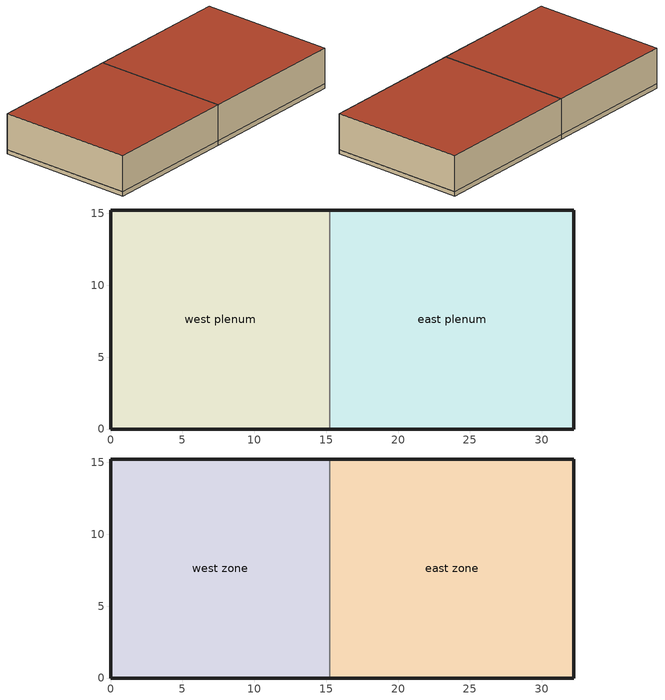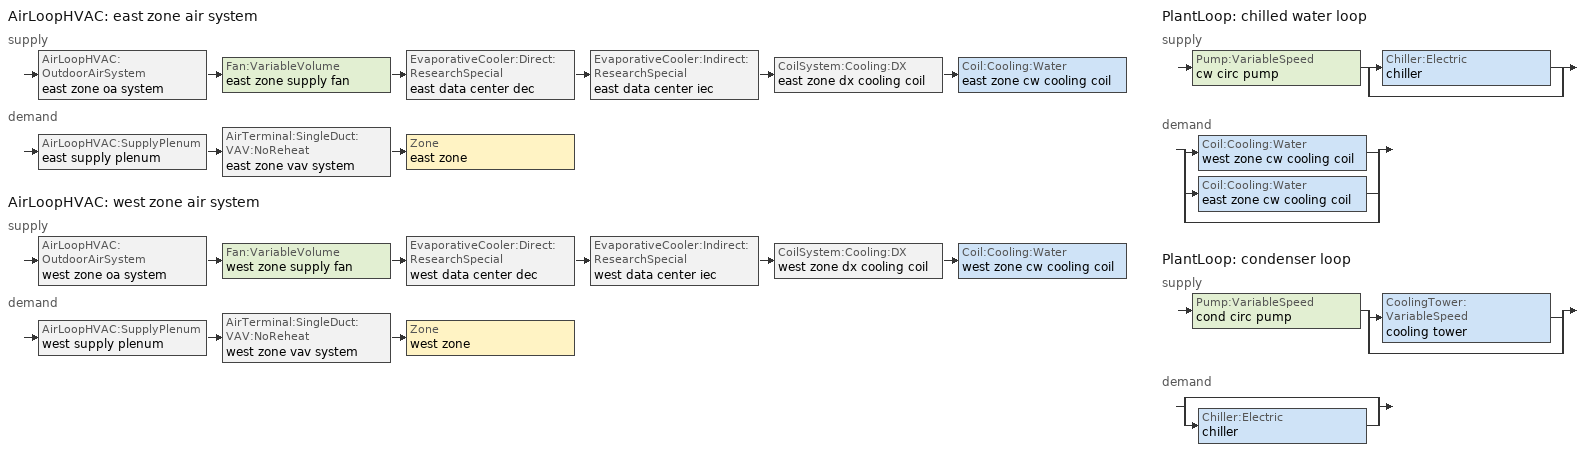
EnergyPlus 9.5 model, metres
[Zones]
east plenum
 floor ground (floor): 32.24,0 15.24,0 15.24,15.24 32.24,15.24 z0
 wall outside (ext-walls): 15.24,0 32.24,0 32.24,15.24 15.24,15.24 z0:0.5
 wall to west plenum (partition): 15.24,15.24 15.24,0 z0:0.5
west plenum
 floor ground (floor): 15.24,0 0,0 0,15.24 15.24,15.24 z0
 wall outside (ext-walls): 15.24,15.24 0,15.24 0,0 15.24,0 z0:0.5
 wall adiabatic (partition): 15.24,0 15.24,15.24 z0:0.5
east zone
 floor to east plenum (plenum floor): 32.24,0 15.24,0 15.24,15.24 32.24,15.24 z0.5
 wall outside (ext-walls): 15.24,0 32.24,0 32.24,15.24 15.24,15.24 z0.5:4.57
 wall to west zone (partition): 15.24,15.24 15.24,0 z0.5:4.57
 roof outside (roof19): 15.24,15.24 15.24,0 32.24,0 32.24,15.24 z4.57
west zone
 floor to west plenum (plenum floor): 15.24,0 0,0 0,15.24 15.24,15.24 z0.5
 wall outside (ext-walls): 15.24,15.24 0,15.24 0,0 15.24,0 z0.5:4.57
 roof outside (roof19): 0,15.24 0,0 15.24,0 15.24,15.24 z4.57
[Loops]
AirLoopHVAC 'east zone air system'
 supply: AirLoopHVAC:OutdoorAirSystem 'east zone oa system' > Fan:VariableVolume 'east zone supply fan' > EvaporativeCooler:Direct:ResearchSpecial 'east data center dec' > EvaporativeCooler:Indirect:ResearchSpecial 'east data center iec' > CoilSystem:Cooling:DX 'east zone dx cooling coil' > Coil:Cooling:Water 'east zone cw cooling coil'
 demand: AirLoopHVAC:SupplyPlenum 'east supply plenum' > AirTerminal:SingleDuct:VAV:NoReheat 'east zone vav system' > Zone 'east zone'
AirLoopHVAC 'west zone air system'
 supply: AirLoopHVAC:OutdoorAirSystem 'west zone oa system' > Fan:VariableVolume 'west zone supply fan' > EvaporativeCooler:Direct:ResearchSpecial 'west data center dec' > EvaporativeCooler:Indirect:ResearchSpecial 'west data center iec' > CoilSystem:Cooling:DX 'west zone dx cooling coil' > Coil:Cooling:Water 'west zone cw cooling coil'
 demand: AirLoopHVAC:SupplyPlenum 'west supply plenum' > AirTerminal:SingleDuct:VAV:NoReheat 'west zone vav system' > Zone 'west zone'
PlantLoop 'chilled water loop'
 supply: Pump:VariableSpeed 'cw circ pump' > split
  | Chiller:Electric 'chiller'
  | bypass
 demand: split
  | Coil:Cooling:Water 'west zone cw cooling coil'
  | Coil:Cooling:Water 'east zone cw cooling coil'
  | bypass
PlantLoop 'condenser loop'
 supply: Pump:VariableSpeed 'cond circ pump' > split
  | CoolingTower:VariableSpeed 'cooling tower'
  | bypass
 demand: split
  | bypass
  | Chiller:Electric 'chiller'
[Building]
Simple One Zone (Wireframe DXF): 0, suburbs, 0.04, 0.004, minimalshadowing, 30, 6
[Site:GroundTemperature:BuildingSurface]
20.03, 20.03, 20.13, 20.3, 20.43, 20.52, 20.62, 20.77, 20.78, 20.55, 20.44, 20.2
[Site:GroundTemperature:Deep]
16.1, 16.1, 16.1, 16.1, 16.1, 16.1, 16.1, 16.1, 16.1, 16.1, 16.1, 16.1
[Site:GroundTemperature:Shallow]
20.03, 20.03, 20.13, 20.3, 20.43, 20.52, 20.62, 20.77, 20.78, 20.55, 20.44, 20.2
[Site:Location]
new york j f kennedy intl ar_ny_usa design_conditions: 40.65, -73.8, -5, 5
[SizingPeriod:DesignDay]
new york j f kennedy intl ar ann clg .4% condns db=>mwb: 7, 21, summerdesignday, 32.1, 7.4, defaultmultipliers, , wetbulb, 23.1, , , , , 101265, 5.6, 230, no, no, no, ashraetau, , , 0.541, 1.8
new york j f kennedy intl ar ann htg 99.6% condns db: 1, 21, winterdesignday, -10.7, 0, defaultmultipliers, , wetbulb, -10.7, , , , , 101265, 7.5, 320, no, no, no, ashraeclearsky, , , , , 0
[Construction]
ext-walls: 1in stucco, 8in concrete hw, wall insulation [5], 1/2in gypsum
floor: c5 - 4 in hw concrete
partition: e1 - 3 / 4 in plaster or gyp board, c6 - 8 in clay tile, e1 - 3 / 4 in plaster or gyp board
plenum floor: c19 - 2 in light weight concrete
roof19: r19layer
[Material]
1/2in gypsum: smooth, 0.0127, 0.16, 784.9, 830, 0.9, 0.92, 0.92
1in stucco: smooth, 0.0253, 0.6918, 1858, 837, 0.9, 0.92, 0.92
8in concrete hw: mediumrough, 0.2033, 1.7296, 2243, 837, 0.9, 0.65, 0.65
c19 - 2 in light weight concrete: mediumrough, 0.0508102, 0.129891, 480.5539, 836.8, 0.9, 0.2, 0.2
c5 - 4 in hw concrete: mediumrough, 0.101498, 1.729577, 2242.585, 836.8, 0.9, 0.65, 0.65
c6 - 8 in clay tile: smooth, 0.203302, 0.570761, 1121.292, 836.8, 0.9, 0.82, 0.82
e1 - 3 / 4 in plaster or gyp board: smooth, 0.01905, 0.726422, 1601.846, 836.8, 0.9, 0.92, 0.92
wall insulation [5]: mediumrough, 0.0453, 0.0432, 91, 837, 0.9, 0.5, 0.5
[Material:NoMass]
r19layer: rough, 3.344, 0.9, 0.75, 0.75
[AirLoopHVAC]
east zone air system: east data center sys controllers, east data center avail list, autosize, east zone air loop branches, , east zone return air node, east return air mixer outlet, east zone equipment inlet node, east air loop outlet node
west zone air system: west data center sys controllers, west data center avail list, autosize, west zone air loop branches, , west zone return air node, west return air mixer outlet, west zone equipment inlet node, west air loop outlet node
[AirLoopHVAC:OutdoorAirSystem]
east zone oa system: east data center oa controllers, east data center oa equipment, east data center avail list
west zone oa system: west data center oa controllers, west data center oa equipment, west data center avail list
[AirLoopHVAC:SupplyPlenum]
east supply plenum: east plenum, east plenum zone node, east zone equipment inlet node, east plenum outlet node
west supply plenum: west plenum, west plenum zone node, west zone equipment inlet node, west plenum outlet node
[AirTerminal:SingleDuct:VAV:NoReheat]
east zone vav system: fanandcoilavailsched, east zone inlet node, east zone atu inlet node, autosize, constant, 0.4
west zone vav system: fanandcoilavailsched, west zone inlet node, west zone atu inlet node, autosize, constant, 0.4
[AvailabilityManager:Scheduled]
east data center avail; west data center avail: fanandcoilavailsched
[Chiller:Electric]
chiller: watercooled, autosize, 5, chiller inlet node, chiller outlet node, chiller condenser inlet node, chiller condenser outlet node, 0.15, 1, 0.65, 29.44, 2.682759, 6.667, autosize, autosize, 0.944836, -0.0570088, -0.00185486, 1.907846, -1.20499, 0.263462, 0.03303, 0.6852, 0.2818, 5, notmodulated
[Coil:Cooling:DX:SingleSpeed]
east dx cooling coil: eastdxccoilavailsched, autosize, autosize, 3, autosize, , east zone iec outlet node, east zone ccoil air outlet node, dxsysaccoolcapft, dxsysaccoolcapfff, dxsysaccooleirft, dxsysaccooleirfff, dxsysaccoolplffplr, , , , , , , , , , , , , , , , , , , , yes
west dx cooling coil: westdxccoilavailsched, autosize, autosize, 3, autosize, , west zone iec outlet node, west zone ccoil air outlet node, dxsysaccoolcapft, dxsysaccoolcapfff, dxsysaccooleirft, dxsysaccooleirfff, dxsysaccoolplffplr, , , , , , , , , , , , , , , , , , , , yes
[Coil:Cooling:Water]
east zone cw cooling coil: eastchwatercoilavailsched, autosize, autosize, autosize, autosize, autosize, autosize, autosize, east cwcoil water inlet node, east cwcoil water outlet node, east zone ccoil air outlet node, east air loop outlet node, simpleanalysis, crossflow
west zone cw cooling coil: westchwatercoilavailsched, autosize, autosize, autosize, autosize, autosize, autosize, autosize, west cwcoil water inlet node, west cwcoil water outlet node, west zone ccoil air outlet node, west air loop outlet node, simpleanalysis, crossflow
[CoilSystem:Cooling:DX]
east zone dx cooling coil: eastdxccoilavailsched, east zone iec outlet node, east zone ccoil air outlet node, east zone ccoil air outlet node, coil:cooling:dx:singlespeed, east dx cooling coil, none, yes, no
west zone dx cooling coil: westdxccoilavailsched, west zone iec outlet node, west zone ccoil air outlet node, west zone ccoil air outlet node, coil:cooling:dx:singlespeed, west dx cooling coil, none, yes, no
[Controller:OutdoorAir]
east data center oa controller: east relief air outlet node, east zone return air node, east zone mixed air node, east outside air inlet node, autosize, autosize, fixeddrybulb, , 16, , 13.5, , -20, nolockout, fixedminimum, oafractionsched
west data center oa controller: west relief air outlet node, west zone return air node, west zone mixed air node, west outside air inlet node, autosize, autosize, fixeddrybulb, , 23, , 13.5, , -20, nolockout, fixedminimum, oafractionsched
[Controller:WaterCoil]
east cw coil controller: temperature, reverse, flow, east air loop outlet node, east cwcoil water inlet node, autosize, autosize, 0
west cw coil controller: temperature, reverse, flow, west air loop outlet node, west cwcoil water inlet node, autosize, autosize, 0
[CoolingTower:VariableSpeed]
cooling tower: condenser tower inlet node, condenser tower outlet node, yorkcalcuserdefined, yorkcalc default tower model, , , , autosize, autosize, autosize, coolingtowerfanratiocurve, 0.2, 0.125, 450, 4.5, , saturatedexit, , 0.05, concentrationratio, 4
[CoolingTowerPerformance:YorkCalc]
yorkcalc default tower model: -34.4, 26.6667, 1.1111, 22.2222, 1.1111, 40, 0.5, 4, 8, -0.359741, -0.0550536, 0.00238504, 0.173927, -0.0248474, 0.000484302, -0.00558985, 0.000577008, -1.34243e-05, 2.84766, -0.121765, 0.00145992, 1.68043, -0.0166921, -0.000719053, -0.0254852, 4.87492e-05, 2.71923e-05, -0.0653766, -0.00227817, 0.000250025, -0.0910565, 0.00318176, 3.86218e-05, -0.00342854, 8.5659e-06, -1.51682e-06
[DesignSpecification:OutdoorAir]
sz dsoa east zone; sz dsoa west zone: flow/person, 0.0125, 0, 0
[ElectricEquipment]
east zone_miscplug_equip: east zone, bldg_equip_sch, equipmentlevel, 0, , , 0, 0.5, 0, MiscPlug
west zone_miscplug_equip: west zone, bldg_equip_sch, equipmentlevel, 0, , , 0, 0.25, 0, MiscPlug
[ElectricEquipment:ITE:AirCooled]
eastdatacenter_equip: east zone, flowfromsystem, watts/area, , , 200, data center operation schedule, data center cpu loading schedule, data center servers power floadtemp, 0.4, 0.0001, data center servers airflow floadtemp, ecm fanpower fflow, 15, a3, adjustedsupply, , , east zone inlet node, 0.1, data center recirculation floadtemp, 0.9, ups efficiency fplr, 1, ITE-CPU, ITE-Fans, ITE-UPS
westdatacenter_equip: west zone, flowfromsystem, watts/area, , , 200, data center operation schedule, data center cpu loading schedule, data center servers power floadtemp, 0.4, 0.0001, data center servers airflow floadtemp, ecm fanpower fflow, 15, a3, adjustedsupply, , , west zone inlet node, 0.1, data center recirculation floadtemp, 0.9, ups efficiency fplr, 1, ITE-CPU, ITE-Fans, ITE-UPS
[EnergyManagementSystem:OutputVariable]
Power Utilization Effectiveness: pue_value; averaged; systemtimestep
[EnergyManagementSystem:Program]
calculatepue: set pue_value = whole_building_power / it_equip_power
[EnergyManagementSystem:ProgramCallingManager]
calculate power utilization effectiveness: endofzonetimestepbeforezonereporting; calculatepue
[EnergyManagementSystem:Sensor]
it_equip_power: whole building; Facility Total Building Electricity Demand Rate
whole_building_power: whole building; Facility Total Electricity Demand Rate
whole_hvac_power: whole building; Facility Total HVAC Electricity Demand Rate
[EvaporativeCooler:Direct:ResearchSpecial]
east data center dec: always_on, 0.7, , autosize, 30, , , east zone supply fan outlet node, east zone dec outlet node, east zone dec outlet node, , 0, 3, 16, 20, 22
west data center dec: always_on, 0.7, , autosize, 30, , , west zone supply fan outlet node, west zone dec outlet node, west zone dec outlet node, , 0, 3, 16, 18, 20
[EvaporativeCooler:Indirect:ResearchSpecial]
east data center iec: always_on, 0.7, ieceffwbflowmod, 0.72, ieceffdbflowmod, autosize, 150, iecpumppowermod, autosize, 1.4, autosize, 200, iecfanpowermod, east zone dec outlet node, east zone iec outlet node, autosize, 0.9, east iec secondary air inlet node, east iec secondary air outlet node, east zone iec outlet node, , , 0, , 22, 24, 35
west data center iec: always_on, 0.7, ieceffwbflowmod, 0.72, ieceffdbflowmod, autosize, 150, iecpumppowermod, autosize, 1.4, autosize, 200, iecfanpowermod, west zone dec outlet node, west zone iec outlet node, autosize, 0.9, west iec secondary air inlet node, west iec secondary air outlet node, west zone iec outlet node, , , 0, , 20, 24, 50
[ExternalInterface:Schedule]
east-clgsetp-rl; west-clgsetp-rl: temperature, 25
east-htgsetp-rl; west-htgsetp-rl: temperature, 21
[Fan:VariableVolume]
east zone supply fan: fanandcoilavailsched, 0.7, 300, autosize, fraction, 0.25, , 0.9, 0, 0.350712, 0.308505, -0.541374, 0.871988, 0, east zone mixed air node, east zone supply fan outlet node
west zone supply fan: fanandcoilavailsched, 0.7, 300, autosize, fraction, 0.25, , 0.9, 0, 0.350712, 0.308505, -0.541374, 0.871988, 0, west zone mixed air node, west zone supply fan outlet node
[Lights]
east zone lights: east zone, lights-1, lightinglevel, 284, , , 0, 0.59, 0.2, 0, GeneralLights
west zone lights: west zone, lights-1, lightinglevel, 284, , , 0, 0.59, 0.2, 0, GeneralLights
[OutdoorAir:Mixer]
east data center oam box: east zone mixed air node, east outside air inlet node, east relief air outlet node, east zone return air node
west data center oam box: west zone mixed air node, west outside air inlet node, west relief air outlet node, west zone return air node
[People]
east zone people: east zone, office occupancy, people, 7, , , 0.3, , activity sch, 3.82e-08, no, zoneaveraged, , work eff sch, clothinginsulationschedule, , clothing sch, air velo sch, fanger
west zone people: west zone, office occupancy, people, 11, , , 0.3, , activity sch, 3.82e-08, no, zoneaveraged, , work eff sch, clothinginsulationschedule, , clothing sch, air velo sch, fanger
[PlantEquipmentList]
chiller plant: chiller:electric, chiller
tower plant: coolingtower:variablespeed, cooling tower
[PlantEquipmentOperation:CoolingLoad]
cw loop cooling load: 0, 1e+09, chiller plant
tower load: 0, 1e+09, tower plant
[PlantEquipmentOperationSchemes]
cw loop operation: plantequipmentoperation:coolingload, cw loop cooling load, chiller alwaysonschedule
tower loop operation: plantequipmentoperation:coolingload, tower load, tower alwaysonschedule
[PlantLoop]
chilled water loop: water, , cw loop operation, cw supply outlet node, 100, 3, autosize, 0, autocalculate, cw supply inlet node, cw supply outlet node, cooling supply side branches, cooling supply side connectors, cw demand inlet node, cw demand outlet node, cooling demand side branches, cooling demand side connectors, optimal
condenser loop: water, , tower loop operation, condenser supply outlet node, 100, 3, autosize, 0, autocalculate, condenser supply inlet node, condenser supply outlet node, condenser supply side branches, condenser supply side connectors, condenser demand inlet node, condenser demand outlet node, condenser demand side branches, condenser demand side connectors, optimal
[Pump:VariableSpeed]
cond circ pump: condenser supply inlet node, condenser pump outlet node, autosize, 140000, autosize, 0.9, 0, 0, 1, 0, 0, 0, intermittent
cw circ pump: cw supply inlet node, cw pump outlet node, autosize, 160000, autosize, 0.87, 0, 0, 1, 0, 0, 0, intermittent
[SetpointManager:FollowOutdoorAirTemperature]
condensercontrol setpointmanager: temperature, outdoorairwetbulb, 0, 80, 10, condenser supply outlet node
[SetpointManager:MixedAir]
east zone mixed air temp manager: temperature, east air loop outlet node, east zone mixed air node, east zone supply fan outlet node, east zone mixed air node
west zone mixed air temp manager: temperature, west air loop outlet node, west zone mixed air node, west zone supply fan outlet node, west zone mixed air node
[SetpointManager:Scheduled]
chilled water loop setpoint manager: temperature, cw loop temp schedule, cw supply outlet node
[SetpointManager:SingleZone:Cooling]
east system setpoint manager: temperature, 12, 18, east zone, east zone air node, east zone inlets, east sys setpoint nodes
system setpoint manager: temperature, 12, 18, west zone, west zone air node, west zone inlets, west sys setpoint nodes
[Sizing:Plant]
chilled water loop: cooling, 7, 4
condenser loop: condenser, 20, 5
[Sizing:System]
east zone air system: sensible, autosize, 0.4, 7, 0.009, 12.8, 0.009, 12.8, 30, noncoincident, yes, no, 0.009, 0.009, designday, , , , , designday
west zone air system: sensible, autosize, 0.4, 7, 0.0085, 11, 0.0085, 12.8, 16.7, noncoincident, yes, no, 0.0085, 0.0085, designday, , , , , designday
[Sizing:Zone]
east zone: supplyairtemperature, 13, , supplyairtemperature, 30, , 0.0075, 0.004, sz dsoa east zone, 0, 0, designday, 0, , , , designday, 0, , , , , no, neutralsupplyair, autosize, autosize
west zone: supplyairtemperature, 13, , supplyairtemperature, 30, , 0.0075, 0.004, sz dsoa west zone, 0, 0, designday, 0, , , , designday, 0, , , , , no, neutralsupplyair, autosize, autosize
[ThermostatSetpoint:DualSetpoint]
east-dualsetp-rl: east-htgsetp-rl, east-clgsetp-rl
west-dualsetp-rl: west-htgsetp-rl, west-clgsetp-rl
[Zone]
east plenum; east zone; west plenum; west zone: 0, 0, 0, 0, 1, 1, autocalculate, autocalculate
[ZoneControl:Thermostat]
east zone thermostat: east zone, zone control type sched, thermostatsetpoint:dualsetpoint, east-dualsetp-rl
west zone thermostat: west zone, zone control type sched, thermostatsetpoint:dualsetpoint, west-dualsetp-rl
[Zone equipment]
east zone: east zone vav system
west zone: west zone vav system
[Curve:Biquadratic]
data center recirculation floadtemp: 1, 0, 0, 0, 0, 0, 0, 1.5, -10, 99, 0, 99, dimensionless, temperature, dimensionless
data center servers airflow floadtemp: -1.4, 0.9, 0, 0.1, 0, 0, 0, 1.5, -10, 99, 0, 99, dimensionless, temperature, dimensionless
data center servers power floadtemp: -1, 1, 0, 0.06667, 0, 0, 0, 1.5, -10, 99, 0, 99, dimensionless, temperature, dimensionless
dxsysaccoolcapft: 0.766956, 0.0107756, -4.14703e-05, 0.00134961, -0.000261144, 0.000457488, 12.77778, 23.88889, 18, 46.11111, , , temperature, temperature, dimensionless
dxsysaccooleirft: 0.297145, 0.0430933, -0.000748766, 0.00597727, 0.000482112, -0.000956448, 12.77778, 23.88889, 18, 46.11111, , , temperature, temperature, dimensionless
[Curve:Cubic]
coolingtowerfanratiocurve: -0.00931516, 0.0512334, -0.0838365, 1.04192, 0.15, 1
[Curve:Quadratic]
dxsysaccoolcapfff: 0.8, 0.2, 0, 0.5, 1.5
dxsysaccooleirfff: 1.156, -0.1816, 0.0256, 0.5, 1.5
dxsysaccoolplffplr: 0.85, 0.15, 0, 0, 1
ecm fanpower fflow: 0, 1, 0, 0, 99
ups efficiency fplr: 1, 0, 0, 0, 99
[Schedule:Compact]
activity sch: any number, through: 12/31, for: alldays, until: 24:00, 131.8
air velo sch: any number, through: 12/31, for: alldays, until: 24:00, 0.137
always_on; fanandcoilavailsched: fraction, through: 12/31, for: alldays, until: 24:00, 1
bldg_equip_sch: fraction, through: 12/31, for: weekdays, until: 08:00, 0.4, until: 12:00, 0.9, until: 13:00, 0.8, until: 17:00, 0.9, until: 18:00, 0.5, until: 24:00, 0.4, for: summerdesignday, until: 24:00, 1, for: saturday, until: 06:00, 0.3, until: 08:00, 0.4, until: 12:00, 0.5, until: 17:00, 0.35, until: 24:00, 0.3, for: winterdesignday, until: 24:00, 0, for: sunday holidays allotherdays, until: 24:00, 0.3
chiller alwaysonschedule: cw loop on/off, through: 12/31, for: alldays, until: 24:00, 1
clothing sch: any number, through: 12/31, for: alldays, until: 24:00, 1
cw loop temp schedule: cw loop any number, through: 12/31, for: alldays, until: 24:00, 7
data center cpu loading schedule: any number, through: 12/31, for: summerdesignday, until: 24:00, 1, for: allotherdays, until: 6:00, 0.5, until: 8:00, 0.75, until: 18:00, 1, until: 24:00, 0.8
eastchwatercoilavailsched; westdxccoilavailsched: fraction, through: 12/31, for: alldays, until: 7:00, 1, until: 17:00, 1, until: 24:00, 1
eastdxccoilavailsched; westchwatercoilavailsched: fraction, through: 12/31, for: alldays, until: 24:00, 0
lights-1: fraction, through: 12/31, for: weekdays summerdesignday winterdesignday, until: 9:00, 0.05, until: 10:00, 0.9, until: 11:00, 0.95, until: 12:00, 1, until: 13:00, 0.95, until: 14:00, 0.8, until: 15:00, 0.9, until: 17:00, 1, until: 24:00, 0.05, for: allotherdays, until: 24:00, 0.05
oafractionsched: fraction, through: 12/31, for: alldays, until: 7:00, 0.05, until: 18:00, 1, until: 24:00, 0.05
office occupancy: fraction, through: 12/31, for: weekdays summerdesignday, until: 6:00, 0, until: 7:00, 0.1, until: 8:00, 0.5, until: 12:00, 1, until: 13:00, 0.5, until: 16:00, 1, until: 17:00, 0.5, until: 18:00, 0.1, until: 24:00, 0, for: allotherdays, until: 24:00, 0
tower alwaysonschedule: tower on/off, through: 12/31, for: alldays, until: 24:00, 1
work eff sch: any number, through: 12/31, for: alldays, until: 24:00, 0
zone control type sched: control type, through: 12/31, for: alldays, until: 24:00, 4
[Schedule:Constant]
data center operation schedule: any number, 1
[Table:IndependentVariable]
ieceffdbflowmod_independentvariable1: cubic, linear, 0, 1.1, dimensionless, 0, 0.156016, 0.22497, 0.245292, 0.269625, 0.299328, 0.33699, 0.385709, 0.453044, 0.553876, 0.732741, 0.899289, 1.04747, 1.07497, 1.10417
ieceffwbflowmod_independentvariable1: cubic, linear, 0, 1.875, dimensionless, 0, 0.125, 0.25, 0.375, 0.5, 0.625, 0.75, 0.875, 1, 1.125, 1.25, 1.375, 1.5, 1.625, 1.75, 1.875
iecfanpowermod_independentvariable1; iecpumppowermod_independentvariable1: cubic, linear, 0, 1, dimensionless, 0, 0.125, 0.25, 0.375, 0.5, 0.625, 0.75, 0.875, 1
[Table:IndependentVariableList]
ieceffdbflowmod_independentvariablelist: ieceffdbflowmod_independentvariable1
ieceffwbflowmod_independentvariablelist: ieceffwbflowmod_independentvariable1
iecfanpowermod_independentvariablelist: iecfanpowermod_independentvariable1
iecpumppowermod_independentvariablelist: iecpumppowermod_independentvariable1
[Table:Lookup]
ieceffdbflowmod: ieceffdbflowmod_independentvariablelist, 0, 1, dimensionless, 0, 0.251901, 0.272634, 0.297085, 0.326355, 0.362022, 0.406442, 0.463287, 0.538618, 0.643204, 0.798193, 0.907534, 0.98913, 0.994186, 1
ieceffwbflowmod: ieceffwbflowmod_independentvariablelist, 0, 1.15, dimensionless, 0, 0.503564, 0.669043, 0.765841, 0.834521, 0.887794, 0.93132, 0.968121, 1, 1.02812, 1.05327, 1.07603, 1.0968, 1.11591, 1.1336, 1.15007
iecfanpowermod: iecfanpowermod_independentvariablelist, 0, 1, dimensionless, 0, 0.0044871, 0.0272047, 0.0780695, 0.164938, 0.294638, 0.473325, 0.706677, 1
iecpumppowermod: iecpumppowermod_independentvariablelist, 0, 1, dimensionless, 0.4, 0.4, 0.4, 0.4, 1, 1, 1, 1, 1
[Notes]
Copyright (c) 2022, Openergy development team
http://www.openergy.fr
https://github.com/openergy/opyplus
2ZoneDataCenterHVAC_wEconomizer.idf
Basic file description:  Basic test for Single Zone Air Loop System For Data Center Application.
HVAC Components include:  Air Economizer, Direct Evaporative Cooler,
Indirect Evaporative Coolers, Single Speed DX Cooling Coil,
Chilled Water Coil and VAV with No Reheat Air Terminal Unit.
Mass walls.  Regular slab floor. 2 Thermal Zones, and 2 supply plenum
Regular roof.  No Windows. Air cooled IT equipment (ITE).
Highlights:              Example of single zone Airloop HVAC system for Data Center Application
Simulation Location/Run: CHICAGO_OHARE_INTL_IL_USA, 2 design days, four run periods,
Run Control executes four single day run periods (see RUN PERIOD object)
Location:                Chicago, IL
Run Period (Weather File): 1/1 - 12/31.
Run Control:             Zone sizing, weather file run period control
Building: Fictional 2 zone building
The building is oriented due north.
Floor Area:        491.34 m2
Number of Stories: 1
Zone Description Details:
(0,0,0)                 (15.24,15.24,0)      ---> True North
|                   West Zone      |
|                      Inlet Node  |<--SPLITTER--<  <--------|
|                                  |                  AirLoopHVAC ( Data Center )
|                    Return Node   |>----MXER---->  >--------|
|                   East Zone      |
|                      Inlet Node  |<--SPLITTER--<  <--------|
|                                  |                  AirLoopHVAC ( Data Center )
|                    Return Node   |>----MXER---->  >--------|
Internal gains description:     Air cooled ITE and lights.
Interzone Surfaces:             None
Internal Mass:                  None
People:                         0 Occupants
Lights:                         284 Watts
Equipment:                      0 Watts
IT Equipment:                   200 Watts/m2
Detached Shading:               None
Daylight:                       None
Natural Ventilation:            None
Compact Schedules:              Yes
Solar Distribution:             MinimalShadowing
HVAC:                           AirLoopHVAC serving a single thermal zone as a Data Center
There are two data centers, and each data center is served
by its own airloopHVAC.  The air loops has a DX cooling coil
and a chilled water cooling coil.
For west zone (West data Center) the chilled water coil is
always scheduled off.  For East zone (East data Center) the
DX cooling coil is always scheduled off. But the schedules
can be modified to allow to the DX and Chilled water coils
to run alternately during the day and night or during week
days and week ends.
Zonal Equipment:                none
Central Air Handling Equipment: Yes (Serving single zone)
System Equipment Autosize:      Yes
Purchased Cooling:              No
Purchased Heating:              No
Purchased Chilled Water:        No
Purchased Hot Water:            No
Air Terminal Unit Type:         AirTerminal:SingleDuct:VAV:NoReheat
Evaporative Cooler:             EvaporativeCooler:Direct:ResearchSpecial, EvaporativeCooler:Indirect:ResearchSpecial
Coils:                          Coil:Cooling:DX:SingleSpeed, Coil:Cooling:Water
Pumps:                          Pump:VariableSpeed
Boilers:                        None
Standard Reports:               Variable Dictionary, Surfaces (dxf-wireframe), Meter File
Timestep or Hourly Variables:   Timestep
Time bins Report:               None
HTML Report:                    None
Environmental Emissions:        None
Utility Tariffs:                None
